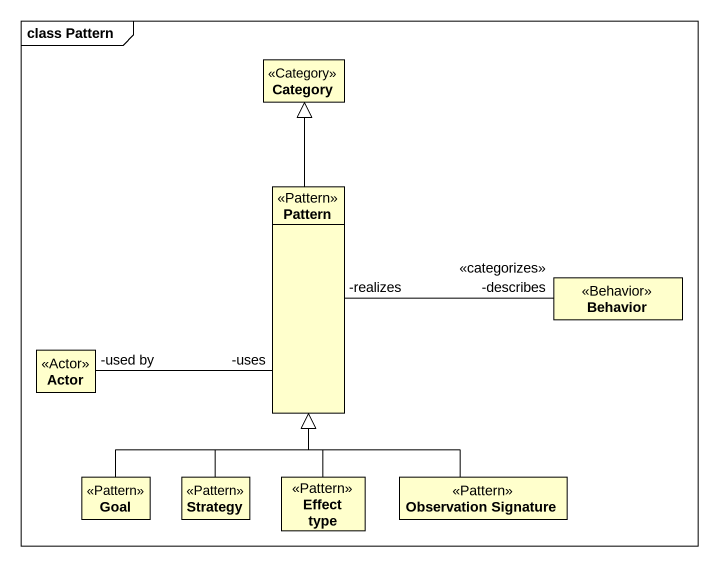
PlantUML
@startuml
mainframe class Pattern
hide circle
hide empty members
class Category <<Category>>
class Pattern <<Pattern>>
class Behavior <<Behavior>>
class "Actor" as Actor_ <<Actor>>
class Goal <<Pattern>>
class Strategy <<Pattern>>
class "Effect type" as Effect_type <<Pattern>>
class "Observation Signature" as Observation_Signature <<Pattern>>
Pattern -up-|> Category
Pattern "-realizes" -right- "-describes\n<<categorizes>>" Behavior
Pattern "-uses" -left- "-used by" Actor_
Goal -up-|> Pattern
Strategy -up-|> Pattern
Effect_type -up-|> Pattern
Observation_Signature -up-|> Pattern
@enduml
